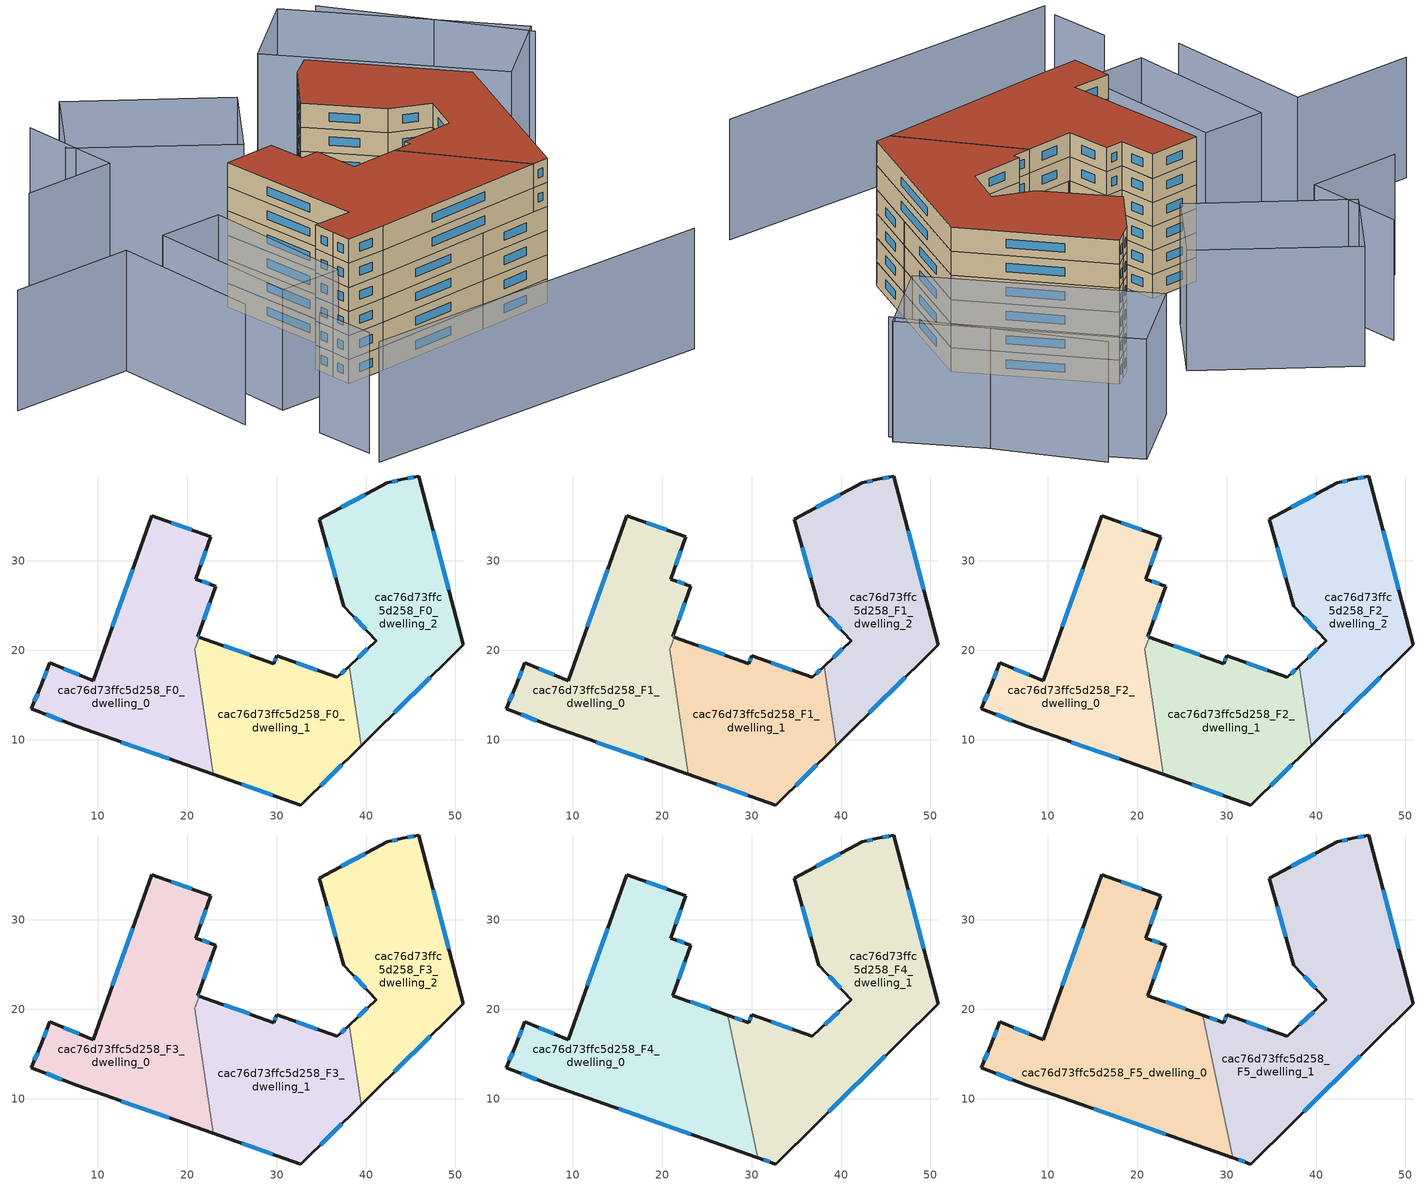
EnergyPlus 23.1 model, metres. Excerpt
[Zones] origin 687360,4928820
cac76d73ffc5d258_F0_dwelling_0
 floor ground (EU_floor_Construction): 22.64,32.68 20.95,27.96 23.19,27.16 21.19,21.54 21.33,21.49 21.35,21.48 20.95,20.41 20.93,20.36 20.93,20.35 20.85,20.14 22.94,6.12 7.65,11.48 2.56,13.47 3.6,15.98 4.65,18.58 9.48,16.62 16.05,35.04 z0
 wall outside (EU_wall_Construction): 21.35,21.48 21.33,21.49 21.19,21.54 23.19,27.16 20.95,27.96 22.64,32.68 16.05,35.04 9.48,16.62 4.65,18.58 3.6,15.98 2.56,13.47 7.65,11.48 22.94,6.12 z0:3
 wall to cac76d73ffc5d258_F0_dwelling_1 (EU_wall_Construction): 20.93,20.35 20.93,20.36 20.95,20.41 21.35,21.48 / 22.94,6.12 20.85,20.14 20.92,20.34 z0:3
 window (EU_Window_Construction): 22.46,27.42 21.68,27.69 / 21.84,23.36 22.54,25.33 / 21.29,21.5 21.24,21.52 / 12.62,9.73 17.97,7.86 / 4.22,12.82 6,12.12 / 3.26,15.16 2.9,14.28 / 4.31,17.73 3.94,16.82 / 7.91,17.25 6.22,17.94 / 13.91,29.04 11.62,22.61 / 20.5,33.45 18.19,34.27 / 21.5,29.49 22.09,31.15 z0.98:2.02
cac76d73ffc5d258_F0_dwelling_1
 floor ground (EU_floor_Construction): 38.12,18.23 39.44,9.34 32.72,2.7 22.94,6.12 20.85,20.14 20.92,20.34 20.93,20.36 20.95,20.41 21.35,21.48 29.7,18.5 30.01,19.37 36.76,16.96 z0
 wall outside (EU_wall_Construction): 38.12,18.23 36.76,16.96 30.01,19.37 29.7,18.5 21.36,21.48 / 22.94,6.12 32.72,2.7 39.44,9.34 z0:3
 wall to cac76d73ffc5d258_F0_dwelling_2 (EU_wall_Construction): 39.44,9.34 38.12,18.23 z0:3
 window (EU_Window_Construction): 37.68,17.82 37.2,17.37 / 34.91,4.86 37.26,7.18 / 26.12,5.01 29.54,3.81 / 26.99,19.47 24.07,20.51 / 29.91,19.09 29.8,18.78 / 34.56,17.74 32.21,18.58 z0.98:2.02
cac76d73ffc5d258_F0_dwelling_2
 floor ground (EU_floor_Construction): 45.91,39.49 50.87,20.63 39.44,9.34 38.12,18.23 41.14,21.07 37.51,24.95 34.74,34.66 42.37,38.74 44.06,39.09 z0
 wall outside (EU_wall_Construction): 39.44,9.34 50.87,20.63 45.91,39.49 44.06,39.09 42.37,38.74 34.74,34.66 37.51,24.95 41.14,21.07 38.12,18.23 z0:3
 window (EU_Window_Construction): 39.89,37.41 37.22,35.98 / 43.51,38.98 42.92,38.85 / 45.31,39.36 44.66,39.22 / 49.26,26.77 47.52,33.35 / 43.16,13.01 47.15,16.96 / 40.16,20.14 39.1,19.15 / 38.69,23.68 39.96,22.33 / 35.64,31.5 36.61,28.1 z0.98:2.02
cac76d73ffc5d258_F1_dwelling_0
 floor to cac76d73ffc5d258_F0_dwelling_0 (EU_floor_Construction): 22.64,32.68 20.95,27.96 23.19,27.16 21.19,21.54 21.33,21.49 21.35,21.48 20.95,20.41 20.93,20.36 20.93,20.35 20.85,20.14 22.94,6.12 7.65,11.48 2.56,13.47 3.6,15.98 4.65,18.58 9.48,16.62 16.05,35.04 z3
 wall outside (EU_wall_Construction): 21.35,21.48 21.33,21.49 21.19,21.54 23.19,27.16 20.95,27.96 22.64,32.68 16.05,35.04 9.48,16.62 4.65,18.58 3.6,15.98 2.56,13.47 7.65,11.48 22.94,6.12 z3:6
 wall to cac76d73ffc5d258_F1_dwelling_1 (EU_wall_Construction): 20.93,20.35 20.93,20.36 20.95,20.41 21.35,21.48 / 22.94,6.12 20.85,20.14 20.92,20.34 z3:6
 window (EU_Window_Construction): 22.46,27.42 21.68,27.69 / 21.84,23.36 22.54,25.33 / 21.29,21.5 21.24,21.52 / 12.62,9.73 17.97,7.86 / 4.22,12.82 6,12.12 / 3.26,15.16 2.9,14.28 / 4.31,17.73 3.94,16.82 / 7.91,17.25 6.22,17.94 / 13.91,29.04 11.62,22.61 / 20.5,33.45 18.19,34.27 / 21.5,29.49 22.09,31.15 z3.98:5.02
cac76d73ffc5d258_F1_dwelling_1
 floor to cac76d73ffc5d258_F0_dwelling_1 (EU_floor_Construction): 38.12,18.23 39.44,9.34 32.72,2.7 22.94,6.12 20.85,20.14 20.92,20.34 20.93,20.36 20.95,20.41 21.35,21.48 29.7,18.5 30.01,19.37 36.76,16.96 z3
 wall outside (EU_wall_Construction): 38.12,18.23 36.76,16.96 30.01,19.37 29.7,18.5 21.36,21.48 / 22.94,6.12 32.72,2.7 39.44,9.34 z3:6
 wall to cac76d73ffc5d258_F1_dwelling_2 (EU_wall_Construction): 39.44,9.34 38.12,18.23 z3:6
 window (EU_Window_Construction): 37.68,17.82 37.2,17.37 / 34.91,4.86 37.26,7.18 / 26.12,5.01 29.54,3.81 / 26.99,19.47 24.07,20.51 / 29.91,19.09 29.8,18.78 / 34.56,17.74 32.21,18.58 z3.98:5.02
cac76d73ffc5d258_F1_dwelling_2
 floor to cac76d73ffc5d258_F0_dwelling_2 (EU_floor_Construction): 45.91,39.49 50.87,20.63 39.44,9.34 38.12,18.23 41.14,21.07 37.51,24.95 34.74,34.66 42.37,38.74 44.06,39.09 z3
 wall outside (EU_wall_Construction): 39.44,9.34 50.87,20.63 45.91,39.49 44.06,39.09 42.37,38.74 34.74,34.66 37.51,24.95 41.14,21.07 38.12,18.23 z3:6
 window (EU_Window_Construction): 39.89,37.41 37.22,35.98 / 43.51,38.98 42.92,38.85 / 45.31,39.36 44.66,39.22 / 49.26,26.77 47.52,33.35 / 43.16,13.01 47.15,16.96 / 40.16,20.14 39.1,19.15 / 38.69,23.68 39.96,22.33 / 35.64,31.5 36.61,28.1 z3.98:5.02
cac76d73ffc5d258_F2_dwelling_0
 floor to cac76d73ffc5d258_F1_dwelling_0 (EU_floor_Construction): 22.64,32.68 20.95,27.96 23.19,27.16 21.19,21.54 21.33,21.49 21.35,21.48 20.95,20.41 20.93,20.36 20.93,20.35 20.85,20.14 22.94,6.12 7.65,11.48 2.56,13.47 3.6,15.98 4.65,18.58 9.48,16.62 16.05,35.04 z6
 wall outside (EU_wall_Construction): 21.35,21.48 21.33,21.49 21.19,21.54 23.19,27.16 20.95,27.96 22.64,32.68 16.05,35.04 9.48,16.62 4.65,18.58 3.6,15.98 2.56,13.47 7.65,11.48 22.94,6.12 z6:9
 wall to cac76d73ffc5d258_F2_dwelling_1 (EU_wall_Construction): 20.93,20.35 20.93,20.36 20.95,20.41 21.35,21.48 / 22.94,6.12 20.85,20.14 20.92,20.34 z6:9
 window (EU_Window_Construction): 22.46,27.42 21.68,27.69 / 21.84,23.36 22.54,25.33 / 21.29,21.5 21.24,21.52 / 12.62,9.73 17.97,7.86 / 4.22,12.82 6,12.12 / 3.26,15.16 2.9,14.28 / 4.31,17.73 3.94,16.82 / 7.91,17.25 6.22,17.94 / 13.91,29.04 11.62,22.61 / 20.5,33.45 18.19,34.27 / 21.5,29.49 22.09,31.15 z6.98:8.02
cac76d73ffc5d258_F2_dwelling_1
 floor to cac76d73ffc5d258_F1_dwelling_1 (EU_floor_Construction): 38.12,18.23 39.44,9.34 32.72,2.7 22.94,6.12 20.85,20.14 20.92,20.34 20.93,20.36 20.95,20.41 21.35,21.48 29.7,18.5 30.01,19.37 36.76,16.96 z6
 wall outside (EU_wall_Construction): 38.12,18.23 36.76,16.96 30.01,19.37 29.7,18.5 21.36,21.48 / 22.94,6.12 32.72,2.7 39.44,9.34 z6:9
 wall to cac76d73ffc5d258_F2_dwelling_2 (EU_wall_Construction): 39.44,9.34 38.12,18.23 z6:9
 window (EU_Window_Construction): 37.68,17.82 37.2,17.37 / 34.91,4.86 37.26,7.18 / 26.12,5.01 29.54,3.81 / 26.99,19.47 24.07,20.51 / 29.91,19.09 29.8,18.78 / 34.56,17.74 32.21,18.58 z6.98:8.02
cac76d73ffc5d258_F2_dwelling_2
 floor to cac76d73ffc5d258_F1_dwelling_2 (EU_floor_Construction): 45.91,39.49 50.87,20.63 39.44,9.34 38.12,18.23 41.14,21.07 37.51,24.95 34.74,34.66 42.37,38.74 44.06,39.09 z6
 wall outside (EU_wall_Construction): 39.44,9.34 50.87,20.63 45.91,39.49 44.06,39.09 42.37,38.74 34.74,34.66 37.51,24.95 41.14,21.07 38.12,18.23 z6:9
 window (EU_Window_Construction): 39.89,37.41 37.22,35.98 / 43.51,38.98 42.92,38.85 / 45.31,39.36 44.66,39.22 / 49.26,26.77 47.52,33.35 / 43.16,13.01 47.15,16.96 / 40.16,20.14 39.1,19.15 / 38.69,23.68 39.96,22.33 / 35.64,31.5 36.61,28.1 z6.98:8.02
cac76d73ffc5d258_F3_dwelling_0
 floor to cac76d73ffc5d258_F2_dwelling_0 (EU_floor_Construction): 22.64,32.68 20.95,27.96 23.19,27.16 21.19,21.54 21.33,21.49 21.35,21.48 20.95,20.41 20.93,20.36 20.93,20.35 20.85,20.14 22.94,6.12 7.65,11.48 2.56,13.47 3.6,15.98 4.65,18.58 9.48,16.62 16.05,35.04 z9
 wall outside (EU_wall_Construction): 21.35,21.48 21.33,21.49 21.19,21.54 23.19,27.16 20.95,27.96 22.64,32.68 16.05,35.04 9.48,16.62 4.65,18.58 3.6,15.98 2.56,13.47 7.65,11.48 22.94,6.12 z9:12
 wall to cac76d73ffc5d258_F3_dwelling_1 (EU_wall_Construction): 20.93,20.35 20.93,20.36 20.95,20.41 21.35,21.48 / 22.94,6.12 20.85,20.14 20.92,20.34 z9:12
 window (EU_Window_Construction): 22.46,27.42 21.68,27.69 / 21.84,23.36 22.54,25.33 / 21.29,21.5 21.24,21.52 / 12.62,9.73 17.97,7.86 / 4.22,12.82 6,12.12 / 3.26,15.16 2.9,14.28 / 4.31,17.73 3.94,16.82 / 7.91,17.25 6.22,17.94 / 13.91,29.04 11.62,22.61 / 20.5,33.45 18.19,34.27 / 21.5,29.49 22.09,31.15 z9.98:11.02
cac76d73ffc5d258_F3_dwelling_1
 floor to cac76d73ffc5d258_F2_dwelling_1 (EU_floor_Construction): 38.12,18.23 39.44,9.34 32.72,2.7 22.94,6.12 20.85,20.14 20.92,20.34 20.93,20.36 20.95,20.41 21.35,21.48 29.7,18.5 30.01,19.37 36.76,16.96 z9
 wall outside (EU_wall_Construction): 38.12,18.23 36.76,16.96 30.01,19.37 29.7,18.5 21.36,21.48 / 22.94,6.12 32.72,2.7 39.44,9.34 z9:12
 wall to cac76d73ffc5d258_F3_dwelling_2 (EU_wall_Construction): 39.44,9.34 38.12,18.23 z9:12
 window (EU_Window_Construction): 37.68,17.82 37.2,17.37 / 34.91,4.86 37.26,7.18 / 26.12,5.01 29.54,3.81 / 26.99,19.47 24.07,20.51 / 29.91,19.09 29.8,18.78 / 34.56,17.74 32.21,18.58 z9.98:11.02
cac76d73ffc5d258_F3_dwelling_2
 floor to cac76d73ffc5d258_F2_dwelling_2 (EU_floor_Construction): 45.91,39.49 50.87,20.63 39.44,9.34 38.12,18.23 41.14,21.07 37.51,24.95 34.74,34.66 42.37,38.74 44.06,39.09 z9
 wall outside (EU_wall_Construction): 39.44,9.34 50.87,20.63 45.91,39.49 44.06,39.09 42.37,38.74 34.74,34.66 37.51,24.95 41.14,21.07 38.12,18.23 z9:12
 window (EU_Window_Construction): 39.89,37.41 37.22,35.98 / 43.51,38.98 42.92,38.85 / 45.31,39.36 44.66,39.22 / 49.26,26.77 47.52,33.35 / 43.16,13.01 47.15,16.96 / 40.16,20.14 39.1,19.15 / 38.69,23.68 39.96,22.33 / 35.64,31.5 36.61,28.1 z9.98:11.02
cac76d73ffc5d258_F4_dwelling_0
 floor to cac76d73ffc5d258_F3_dwelling_0 (EU_floor_Construction): 22.64,32.68 20.95,27.96 23.19,27.16 21.19,21.54 21.35,21.48 20.95,20.41 20.93,20.36 20.93,20.35 20.85,20.14 22.94,6.12 7.65,11.48 2.56,13.47 3.6,15.98 4.65,18.58 9.48,16.62 16.05,35.04 z12
 floor to cac76d73ffc5d258_F3_dwelling_1 (EU_floor_Construction): 27.35,19.34 30.67,3.41 22.94,6.12 20.85,20.14 20.93,20.35 20.93,20.36 20.95,20.41 21.36,21.48 z12
 wall outside (EU_wall_Construction): 27.35,19.34 21.19,21.54 23.19,27.16 20.95,27.96 22.64,32.68 16.05,35.04 9.48,16.62 4.65,18.58 3.6,15.98 2.56,13.47 7.65,11.48 30.67,3.41 z12:15
 wall to cac76d73ffc5d258_F4_dwelling_1 (EU_wall_Construction): 30.67,3.41 27.35,19.34 z12:15
 window (EU_Window_Construction): 21.5,29.49 22.09,31.15 / 22.46,27.42 21.68,27.69 / 21.84,23.36 22.54,25.33 / 25.35,20.05 23.19,20.82 / 15.14,8.85 23.19,6.04 / 4.22,12.82 6,12.12 / 3.26,15.16 2.9,14.28 / 4.31,17.73 3.94,16.82 / 7.91,17.25 6.22,17.94 / 13.91,29.04 11.62,22.61 / 20.5,33.45 18.19,34.27 z12.98:14.02
cac76d73ffc5d258_F4_dwelling_1
 floor to cac76d73ffc5d258_F3_dwelling_1 (EU_floor_Construction): 38.12,18.23 39.44,9.34 32.72,2.7 30.67,3.41 27.35,19.34 29.7,18.5 30.01,19.37 36.76,16.96 z12
 floor to cac76d73ffc5d258_F3_dwelling_2 (EU_floor_Construction): 45.91,39.49 50.87,20.63 39.44,9.34 38.12,18.23 41.14,21.07 37.51,24.95 34.74,34.66 42.37,38.74 44.06,39.09 z12
 wall outside (EU_wall_Construction): 30.67,3.41 32.72,2.7 50.87,20.63 45.91,39.49 44.06,39.09 42.37,38.74 34.74,34.66 37.51,24.95 41.14,21.07 36.76,16.96 30.01,19.37 29.7,18.5 27.35,19.34 z12:15
 window (EU_Window_Construction): 39.72,19.73 38.18,18.29 / 38.69,23.68 39.96,22.33 / 35.64,31.5 36.61,28.1 / 39.89,37.41 37.22,35.98 / 43.51,38.98 42.92,38.85 / 45.31,39.36 44.66,39.22 / 49.26,26.77 47.52,33.35 / 38.62,8.53 44.97,14.8 / 31.34,3.18 32.05,2.93 / 28.94,18.78 28.12,19.07 / 29.91,19.09 29.8,18.78 / 34.56,17.74 32.21,18.58 z12.98:14.02
cac76d73ffc5d258_F5_dwelling_0
 floor to cac76d73ffc5d258_F4_dwelling_0 (EU_floor_Construction): 22.64,32.68 20.95,27.96 23.19,27.16 21.19,21.54 27.35,19.34 30.67,3.41 7.65,11.48 2.56,13.47 3.6,15.98 4.65,18.58 9.48,16.62 16.05,35.04 z15
 wall outside (EU_wall_Construction): 27.35,19.34 21.19,21.54 23.19,27.16 20.95,27.96 22.64,32.68 16.05,35.04 9.48,16.62 4.65,18.58 3.6,15.98 2.56,13.47 7.65,11.48 30.67,3.41 z15:18
 wall to cac76d73ffc5d258_F5_dwelling_1 (EU_wall_Construction): 30.67,3.41 27.35,19.34 z15:18
 window (EU_Window_Construction): 21.5,29.49 22.09,31.15 / 22.46,27.42 21.68,27.69 / 21.84,23.36 22.54,25.33 / 25.35,20.05 23.19,20.82 / 15.14,8.85 23.19,6.04 / 4.22,12.82 6,12.12 / 3.26,15.16 2.9,14.28 / 4.31,17.73 3.94,16.82 / 7.91,17.25 6.22,17.94 / 13.91,29.04 11.62,22.61 / 20.5,33.45 18.19,34.27 z15.98:17.02
 roof outside (EU_roof_Construction): 30.67,3.41 27.35,19.34 21.19,21.54 23.19,27.16 20.95,27.96 22.64,32.68 16.05,35.04 9.48,16.62 4.65,18.58 3.6,15.98 2.56,13.47 7.65,11.48 z18
cac76d73ffc5d258_F5_dwelling_1
 floor to cac76d73ffc5d258_F4_dwelling_1 (EU_floor_Construction): 45.91,39.49 50.87,20.63 32.72,2.7 30.67,3.41 27.35,19.34 29.7,18.5 30.01,19.37 36.76,16.96 41.14,21.07 37.51,24.95 34.74,34.66 42.37,38.74 44.06,39.09 z15
 wall outside (EU_wall_Construction): 30.67,3.41 32.72,2.7 50.87,20.63 45.91,39.49 44.06,39.09 42.37,38.74 34.74,34.66 37.51,24.95 41.14,21.07 36.76,16.96 30.01,19.37 29.7,18.5 27.35,19.34 z15:18
 window (EU_Window_Construction): 39.72,19.73 38.18,18.29 / 38.69,23.68 39.96,22.33 / 35.64,31.5 36.61,28.1 / 39.89,37.41 37.22,35.98 / 43.51,38.98 42.92,38.85 / 45.31,39.36 44.66,39.22 / 49.26,26.77 47.52,33.35 / 38.62,8.53 44.97,14.8 / 31.34,3.18 32.05,2.93 / 28.94,18.78 28.12,19.07 / 29.91,19.09 29.8,18.78 / 34.56,17.74 32.21,18.58 z15.98:17.02
 roof outside (EU_roof_Construction): 50.87,20.63 45.91,39.49 44.06,39.09 42.37,38.74 34.74,34.66 37.51,24.95 41.14,21.07 36.76,16.96 30.01,19.37 29.7,18.5 27.35,19.34 30.67,3.41 32.72,2.7 z18
shading: -15.73,0.94 28.23,-17.97 / -20.3,44.35 -4.96,37.92 / -4.96,37.92 -12.79,19.24 / 70.39,21.97 66.09,47.57 / -11.17,10.61 -13.97,3.06 / 21.38,62.44 16.32,50.02 / 16.32,50.02 4.8,54.72 / 0.7,35.97 8.5,32.67 / 8.5,32.67 0.52,13.81 / 0.52,13.81 -7.28,17.11 / -7.28,17.11 0.7,35.97 / 63.56,51.27 71.4,22.98 / 71.4,22.98 59,19.54 / 59,19.54 51.16,47.83 / 51.16,47.83 63.56,51.27 / 29.42,62.58 39.13,44.75 / 39.13,44.75 27.66,38.5 / 27.66,38.5 17.95,56.33 / 17.95,56.33 29.42,62.58 z0:15
[Building]
EU S2 Campaign: North Axis=0; Terrain=City; Solar Distribution=FullExterior
[Site:Location]
Bologna: Latitude=44.5; Longitude=11.25; Time Zone=1; Elevation=37
[SizingPeriod:WeatherFileDays]
AnnualSizingPeriod: Begin Month=1; Begin Day of Month=1; End Month=12; End Day of Month=31; Day of Week for Start Day=Monday; Use Weather File Daylight Saving Period=No; Use Weather File Rain and Snow Indicators=No
[MATERIAL]
EU_InternalMass_Material: Roughness=MediumRough; Thickness=0.1; Conductivity=1; Density=1800; Specific Heat=900; Thermal Absorptance=0.9; Solar Absorptance=0.7; Visible Absorptance=0.7
[MATERIAL:NOMASS] Roughness=MediumRough; Thermal Absorptance=0.9; Solar Absorptance=0.7; Visible Absorptance=0.7
Name | Thermal Resistance
EU_wall_NoMass | 0.905828
EU_roof_NoMass | 0.37593
EU_floor_NoMass | 0.67114
[WINDOWMATERIAL:SIMPLEGLAZINGSYSTEM]
EU_Window_SimpleGlazing: UFactor=4.52486; Solar Heat Gain Coefficient=0.85; Visible Transmittance=0.85
[CONSTRUCTION]
EU_wall_Construction: EU_wall_NoMass
EU_roof_Construction: EU_roof_NoMass
EU_floor_Construction: EU_floor_NoMass
EU_InternalMass_Construction: EU_InternalMass_Material
EU_Window_Construction: EU_Window_SimpleGlazing
[ZONE] Type=1; Multiplier=1; Ceiling Height=autocalculate; Floor Area=autocalculate; Part of Total Floor Area=Yes
Name | Volume
cac76d73ffc5d258_F0_dwelling_0; cac76d73ffc5d258_F1_dwelling_0; cac76d73ffc5d258_F2_dwelling_0; cac76d73ffc5d258_F3_dwelling_0 | 886.508
cac76d73ffc5d258_F4_dwelling_0; cac76d73ffc5d258_F5_dwelling_0 | 1205.63
cac76d73ffc5d258_F0_dwelling_1; cac76d73ffc5d258_F1_dwelling_1; cac76d73ffc5d258_F2_dwelling_1; cac76d73ffc5d258_F3_dwelling_1 | 710.802
cac76d73ffc5d258_F4_dwelling_1; cac76d73ffc5d258_F5_dwelling_1 | 1205.6
cac76d73ffc5d258_F0_dwelling_2; cac76d73ffc5d258_F1_dwelling_2; cac76d73ffc5d258_F2_dwelling_2; cac76d73ffc5d258_F3_dwelling_2 | 813.947
[INTERNALMASS] Construction=EU_InternalMass_Construction
Name | Zone or ZoneList | Surface Area
cac76d73ffc5d258_F0_dwelling_0_EU_InternalMass | cac76d73ffc5d258_F0_dwelling_0 | 295.502
cac76d73ffc5d258_F0_dwelling_1_EU_InternalMass | cac76d73ffc5d258_F0_dwelling_1 | 236.933
cac76d73ffc5d258_F0_dwelling_2_EU_InternalMass | cac76d73ffc5d258_F0_dwelling_2 | 271.313
cac76d73ffc5d258_F1_dwelling_0_EU_InternalMass | cac76d73ffc5d258_F1_dwelling_0 | 295.502
cac76d73ffc5d258_F1_dwelling_1_EU_InternalMass | cac76d73ffc5d258_F1_dwelling_1 | 236.933
cac76d73ffc5d258_F1_dwelling_2_EU_InternalMass | cac76d73ffc5d258_F1_dwelling_2 | 271.313
cac76d73ffc5d258_F2_dwelling_0_EU_InternalMass | cac76d73ffc5d258_F2_dwelling_0 | 295.502
cac76d73ffc5d258_F2_dwelling_1_EU_InternalMass | cac76d73ffc5d258_F2_dwelling_1 | 236.933
cac76d73ffc5d258_F2_dwelling_2_EU_InternalMass | cac76d73ffc5d258_F2_dwelling_2 | 271.313
cac76d73ffc5d258_F3_dwelling_0_EU_InternalMass | cac76d73ffc5d258_F3_dwelling_0 | 295.502
cac76d73ffc5d258_F3_dwelling_1_EU_InternalMass | cac76d73ffc5d258_F3_dwelling_1 | 236.933
cac76d73ffc5d258_F3_dwelling_2_EU_InternalMass | cac76d73ffc5d258_F3_dwelling_2 | 271.313
cac76d73ffc5d258_F4_dwelling_0_EU_InternalMass | cac76d73ffc5d258_F4_dwelling_0 | 401.877
cac76d73ffc5d258_F4_dwelling_1_EU_InternalMass | cac76d73ffc5d258_F4_dwelling_1 | 401.868
cac76d73ffc5d258_F5_dwelling_0_EU_InternalMass | cac76d73ffc5d258_F5_dwelling_0 | 401.877
cac76d73ffc5d258_F5_dwelling_1_EU_InternalMass | cac76d73ffc5d258_F5_dwelling_1 | 401.868
[OTHEREQUIPMENT] Fuel Type=Electricity; Design Level Calculation Method=Watts/Area; Power per Zone Floor Area=1; Fraction Latent=0; Fraction Radiant=0; Fraction Lost=0; Carbon Dioxide Generation Rate=0; EndUse Subcategory=EU_Step8_InternalGains
Name | Zone or ZoneList or Space or SpaceList | Schedule
EU_Step8_InternalGain_cac76d73ffc5d258_F0_dwelling_0_f000 | cac76d73ffc5d258_F0_dwelling_0 | EU_Step8_GainSchedule_cac76d73ffc5d258_F0_dwelling_0_f000
EU_Step8_InternalGain_cac76d73ffc5d258_F0_dwelling_1_f000 | cac76d73ffc5d258_F0_dwelling_1 | EU_Step8_GainSchedule_cac76d73ffc5d258_F0_dwelling_1_f000
EU_Step8_InternalGain_cac76d73ffc5d258_F0_dwelling_2_f000 | cac76d73ffc5d258_F0_dwelling_2 | EU_Step8_GainSchedule_cac76d73ffc5d258_F0_dwelling_2_f000
EU_Step8_InternalGain_cac76d73ffc5d258_F1_dwelling_0_f000 | cac76d73ffc5d258_F1_dwelling_0 | EU_Step8_GainSchedule_cac76d73ffc5d258_F1_dwelling_0_f000
EU_Step8_InternalGain_cac76d73ffc5d258_F1_dwelling_1_f000 | cac76d73ffc5d258_F1_dwelling_1 | EU_Step8_GainSchedule_cac76d73ffc5d258_F1_dwelling_1_f000
EU_Step8_InternalGain_cac76d73ffc5d258_F1_dwelling_2_f000 | cac76d73ffc5d258_F1_dwelling_2 | EU_Step8_GainSchedule_cac76d73ffc5d258_F1_dwelling_2_f000
EU_Step8_InternalGain_cac76d73ffc5d258_F2_dwelling_0_f000 | cac76d73ffc5d258_F2_dwelling_0 | EU_Step8_GainSchedule_cac76d73ffc5d258_F2_dwelling_0_f000
EU_Step8_InternalGain_cac76d73ffc5d258_F2_dwelling_1_f000 | cac76d73ffc5d258_F2_dwelling_1 | EU_Step8_GainSchedule_cac76d73ffc5d258_F2_dwelling_1_f000
EU_Step8_InternalGain_cac76d73ffc5d258_F2_dwelling_2_f000 | cac76d73ffc5d258_F2_dwelling_2 | EU_Step8_GainSchedule_cac76d73ffc5d258_F2_dwelling_2_f000
EU_Step8_InternalGain_cac76d73ffc5d258_F3_dwelling_0_f000 | cac76d73ffc5d258_F3_dwelling_0 | EU_Step8_GainSchedule_cac76d73ffc5d258_F3_dwelling_0_f000
EU_Step8_InternalGain_cac76d73ffc5d258_F3_dwelling_1_f000 | cac76d73ffc5d258_F3_dwelling_1 | EU_Step8_GainSchedule_cac76d73ffc5d258_F3_dwelling_1_f000
EU_Step8_InternalGain_cac76d73ffc5d258_F3_dwelling_2_f000 | cac76d73ffc5d258_F3_dwelling_2 | EU_Step8_GainSchedule_cac76d73ffc5d258_F3_dwelling_2_f000
EU_Step8_InternalGain_cac76d73ffc5d258_F4_dwelling_0_f000 | cac76d73ffc5d258_F4_dwelling_0 | EU_Step8_GainSchedule_cac76d73ffc5d258_F4_dwelling_0_f000
EU_Step8_InternalGain_cac76d73ffc5d258_F4_dwelling_1_f000 | cac76d73ffc5d258_F4_dwelling_1 | EU_Step8_GainSchedule_cac76d73ffc5d258_F4_dwelling_1_f000
EU_Step8_InternalGain_cac76d73ffc5d258_F5_dwelling_0_f000 | cac76d73ffc5d258_F5_dwelling_0 | EU_Step8_GainSchedule_cac76d73ffc5d258_F5_dwelling_0_f000
EU_Step8_InternalGain_cac76d73ffc5d258_F5_dwelling_1_f000 | cac76d73ffc5d258_F5_dwelling_1 | EU_Step8_GainSchedule_cac76d73ffc5d258_F5_dwelling_1_f000
[ZONEVENTILATION:DESIGNFLOWRATE] Schedule=EU_AlwaysOn; Design Flow Rate Calculation Method=AirChanges/Hour; Air Changes per Hour=0.73129; Ventilation Type=Natural; Fan Pressure Rise=0; Fan Total Efficiency=1; Constant Term Coefficient=1; Temperature Term Coefficient=0; Velocity Term Coefficient=0; Velocity Squared Term Coefficient=0; Minimum Indoor Temperature=-100; Maximum Indoor Temperature=100; Delta Temperature=-100; Minimum Outdoor Temperature=-100; Maximum Outdoor Temperature=100; Maximum Wind Speed=40
Name | Zone or ZoneList or Space or SpaceList
EU_ConstantAir_cac76d73ffc5d258_F0_dwelling_0 | cac76d73ffc5d258_F0_dwelling_0
EU_ConstantAir_cac76d73ffc5d258_F0_dwelling_1 | cac76d73ffc5d258_F0_dwelling_1
EU_ConstantAir_cac76d73ffc5d258_F0_dwelling_2 | cac76d73ffc5d258_F0_dwelling_2
EU_ConstantAir_cac76d73ffc5d258_F1_dwelling_0 | cac76d73ffc5d258_F1_dwelling_0
EU_ConstantAir_cac76d73ffc5d258_F1_dwelling_1 | cac76d73ffc5d258_F1_dwelling_1
EU_ConstantAir_cac76d73ffc5d258_F1_dwelling_2 | cac76d73ffc5d258_F1_dwelling_2
EU_ConstantAir_cac76d73ffc5d258_F2_dwelling_0 | cac76d73ffc5d258_F2_dwelling_0
EU_ConstantAir_cac76d73ffc5d258_F2_dwelling_1 | cac76d73ffc5d258_F2_dwelling_1
EU_ConstantAir_cac76d73ffc5d258_F2_dwelling_2 | cac76d73ffc5d258_F2_dwelling_2
EU_ConstantAir_cac76d73ffc5d258_F3_dwelling_0 | cac76d73ffc5d258_F3_dwelling_0
EU_ConstantAir_cac76d73ffc5d258_F3_dwelling_1 | cac76d73ffc5d258_F3_dwelling_1
EU_ConstantAir_cac76d73ffc5d258_F3_dwelling_2 | cac76d73ffc5d258_F3_dwelling_2
EU_ConstantAir_cac76d73ffc5d258_F4_dwelling_0 | cac76d73ffc5d258_F4_dwelling_0
EU_ConstantAir_cac76d73ffc5d258_F4_dwelling_1 | cac76d73ffc5d258_F4_dwelling_1
EU_ConstantAir_cac76d73ffc5d258_F5_dwelling_0 | cac76d73ffc5d258_F5_dwelling_0
EU_ConstantAir_cac76d73ffc5d258_F5_dwelling_1 | cac76d73ffc5d258_F5_dwelling_1
[HVACTEMPLATE:THERMOSTAT] Constant Heating Setpoint=20; Constant Cooling Setpoint=50
EU_HeatOnly_cac76d73ffc5d258_F0_dwelling_0; EU_HeatOnly_cac76d73ffc5d258_F0_dwelling_1; EU_HeatOnly_cac76d73ffc5d258_F0_dwelling_2; EU_HeatOnly_cac76d73ffc5d258_F1_dwelling_0; EU_HeatOnly_cac76d73ffc5d258_F1_dwelling_1; EU_HeatOnly_cac76d73ffc5d258_F1_dwelling_2; EU_HeatOnly_cac76d73ffc5d258_F2_dwelling_0; EU_HeatOnly_cac76d73ffc5d258_F2_dwelling_1; EU_HeatOnly_cac76d73ffc5d258_F2_dwelling_2; EU_HeatOnly_cac76d73ffc5d258_F3_dwelling_0; EU_HeatOnly_cac76d73ffc5d258_F3_dwelling_1; EU_HeatOnly_cac76d73ffc5d258_F3_dwelling_2; EU_HeatOnly_cac76d73ffc5d258_F4_dwelling_0; EU_HeatOnly_cac76d73ffc5d258_F4_dwelling_1; EU_HeatOnly_cac76d73ffc5d258_F5_dwelling_0; EU_HeatOnly_cac76d73ffc5d258_F5_dwelling_1
[HVACTEMPLATE:ZONE:IDEALLOADSAIRSYSTEM] System Availability Schedule=EU_AlwaysOn; Maximum Heating Supply Air Temperature=50; Minimum Cooling Supply Air Temperature=13; Maximum Heating Supply Air Humidity Ratio=0.0156; Minimum Cooling Supply Air Humidity Ratio=0.0077; Heating Limit=NoLimit; Cooling Limit=NoLimit; Heating Availability Schedule=EU_AlwaysOn; Cooling Availability Schedule=EU_CoolingOff; Dehumidification Control Type=ConstantSensibleHeatRatio; Cooling Sensible Heat Ratio=0.7; Dehumidification Setpoint=60; Humidification Control Type=None; Humidification Setpoint=30; Outdoor Air Method=None; Outdoor Air Flow Rate per Person=0.00944; Outdoor Air Flow Rate per Zone Floor Area=0; Outdoor Air Flow Rate per Zone=0; Demand Controlled Ventilation Type=None; Outdoor Air Economizer Type=NoEconomizer; Heat Recovery Type=None; Sensible Heat Recovery Effectiveness=0.7; Latent Heat Recovery Effectiveness=0.65
Name | Template Thermostat
cac76d73ffc5d258_F0_dwelling_0 | EU_HeatOnly_cac76d73ffc5d258_F0_dwelling_0
cac76d73ffc5d258_F0_dwelling_1 | EU_HeatOnly_cac76d73ffc5d258_F0_dwelling_1
cac76d73ffc5d258_F0_dwelling_2 | EU_HeatOnly_cac76d73ffc5d258_F0_dwelling_2
cac76d73ffc5d258_F1_dwelling_0 | EU_HeatOnly_cac76d73ffc5d258_F1_dwelling_0
cac76d73ffc5d258_F1_dwelling_1 | EU_HeatOnly_cac76d73ffc5d258_F1_dwelling_1
cac76d73ffc5d258_F1_dwelling_2 | EU_HeatOnly_cac76d73ffc5d258_F1_dwelling_2
cac76d73ffc5d258_F2_dwelling_0 | EU_HeatOnly_cac76d73ffc5d258_F2_dwelling_0
cac76d73ffc5d258_F2_dwelling_1 | EU_HeatOnly_cac76d73ffc5d258_F2_dwelling_1
cac76d73ffc5d258_F2_dwelling_2 | EU_HeatOnly_cac76d73ffc5d258_F2_dwelling_2
cac76d73ffc5d258_F3_dwelling_0 | EU_HeatOnly_cac76d73ffc5d258_F3_dwelling_0
cac76d73ffc5d258_F3_dwelling_1 | EU_HeatOnly_cac76d73ffc5d258_F3_dwelling_1
cac76d73ffc5d258_F3_dwelling_2 | EU_HeatOnly_cac76d73ffc5d258_F3_dwelling_2
cac76d73ffc5d258_F4_dwelling_0 | EU_HeatOnly_cac76d73ffc5d258_F4_dwelling_0
cac76d73ffc5d258_F4_dwelling_1 | EU_HeatOnly_cac76d73ffc5d258_F4_dwelling_1
cac76d73ffc5d258_F5_dwelling_0 | EU_HeatOnly_cac76d73ffc5d258_F5_dwelling_0
cac76d73ffc5d258_F5_dwelling_1 | EU_HeatOnly_cac76d73ffc5d258_F5_dwelling_1
[SIZING:ZONE] Zone Cooling Design Supply Air Temperature Input Method=SupplyAirTemperature; Zone Cooling Design Supply Air Temperature=13; Zone Heating Design Supply Air Temperature Input Method=SupplyAirTemperature; Zone Heating Design Supply Air Temperature=50; Zone Cooling Design Supply Air Humidity Ratio=0.008; Zone Heating Design Supply Air Humidity Ratio=0.008; Cooling Design Air Flow Method=DesignDay; Cooling Design Air Flow Rate=0; Cooling Minimum Air Flow per Zone Floor Area=0.000762; Cooling Minimum Air Flow=0; Cooling Minimum Air Flow Fraction=0.2; Heating Design Air Flow Method=DesignDay; Heating Design Air Flow Rate=0; Heating Maximum Air Flow per Zone Floor Area=0.002032; Heating Maximum Air Flow=0.141576; Heating Maximum Air Flow Fraction=0.3; Account for Dedicated Outdoor Air System=No; Dedicated Outdoor Air System Control Strategy=NeutralSupplyAir; Dedicated Outdoor Air Low Setpoint Temperature for Design=autosize; Dedicated Outdoor Air High Setpoint Temperature for Design=autosize; Zone Load Sizing Method=Sensible Load Only No Latent Load; Zone Latent Cooling Design Supply Air Humidity Ratio Input Method=HumidityRatioDifference; Zone Cooling Design Supply Air Humidity Ratio Difference=0.005; Zone Latent Heating Design Supply Air Humidity Ratio Input Method=HumidityRatioDifference; Zone Humidification Design Supply Air Humidity Ratio Difference=0.005
cac76d73ffc5d258_F0_dwelling_0; cac76d73ffc5d258_F0_dwelling_1; cac76d73ffc5d258_F0_dwelling_2; cac76d73ffc5d258_F1_dwelling_0; cac76d73ffc5d258_F1_dwelling_1; cac76d73ffc5d258_F1_dwelling_2; cac76d73ffc5d258_F2_dwelling_0; cac76d73ffc5d258_F2_dwelling_1; cac76d73ffc5d258_F2_dwelling_2; cac76d73ffc5d258_F3_dwelling_0; cac76d73ffc5d258_F3_dwelling_1; cac76d73ffc5d258_F3_dwelling_2; cac76d73ffc5d258_F4_dwelling_0; cac76d73ffc5d258_F4_dwelling_1; cac76d73ffc5d258_F5_dwelling_0; cac76d73ffc5d258_F5_dwelling_1
[SCHEDULE:CONSTANT]
Name | Hourly Value
EU_AlwaysOn | 1
EU_CoolingOff | 0
[SCHEDULE:FILE] Column Number=1; Rows to Skip at Top=0; Number of Hours of Data=8760; Column Separator=Comma; Interpolate to Timestep=No; Minutes per Item=60; Adjust Schedule for Daylight Savings=Yes
Name | File
EU_Step8_GainSchedule_cac76d73ffc5d258_F0_dwelling_0_f000 | ../../schedules/cac76d73ffc5d258/cac76d73ffc5d258_F0_dwelling_0_f000_gain.csv
EU_Step8_GainSchedule_cac76d73ffc5d258_F0_dwelling_1_f000 | ../../schedules/cac76d73ffc5d258/cac76d73ffc5d258_F0_dwelling_1_f000_gain.csv
EU_Step8_GainSchedule_cac76d73ffc5d258_F0_dwelling_2_f000 | ../../schedules/cac76d73ffc5d258/cac76d73ffc5d258_F0_dwelling_2_f000_gain.csv
EU_Step8_GainSchedule_cac76d73ffc5d258_F1_dwelling_0_f000 | ../../schedules/cac76d73ffc5d258/cac76d73ffc5d258_F1_dwelling_0_f000_gain.csv
EU_Step8_GainSchedule_cac76d73ffc5d258_F1_dwelling_1_f000 | ../../schedules/cac76d73ffc5d258/cac76d73ffc5d258_F1_dwelling_1_f000_gain.csv
EU_Step8_GainSchedule_cac76d73ffc5d258_F1_dwelling_2_f000 | ../../schedules/cac76d73ffc5d258/cac76d73ffc5d258_F1_dwelling_2_f000_gain.csv
EU_Step8_GainSchedule_cac76d73ffc5d258_F2_dwelling_0_f000 | ../../schedules/cac76d73ffc5d258/cac76d73ffc5d258_F2_dwelling_0_f000_gain.csv
EU_Step8_GainSchedule_cac76d73ffc5d258_F2_dwelling_1_f000 | ../../schedules/cac76d73ffc5d258/cac76d73ffc5d258_F2_dwelling_1_f000_gain.csv
EU_Step8_GainSchedule_cac76d73ffc5d258_F2_dwelling_2_f000 | ../../schedules/cac76d73ffc5d258/cac76d73ffc5d258_F2_dwelling_2_f000_gain.csv
EU_Step8_GainSchedule_cac76d73ffc5d258_F3_dwelling_0_f000 | ../../schedules/cac76d73ffc5d258/cac76d73ffc5d258_F3_dwelling_0_f000_gain.csv
EU_Step8_GainSchedule_cac76d73ffc5d258_F3_dwelling_1_f000 | ../../schedules/cac76d73ffc5d258/cac76d73ffc5d258_F3_dwelling_1_f000_gain.csv
EU_Step8_GainSchedule_cac76d73ffc5d258_F3_dwelling_2_f000 | ../../schedules/cac76d73ffc5d258/cac76d73ffc5d258_F3_dwelling_2_f000_gain.csv
EU_Step8_GainSchedule_cac76d73ffc5d258_F4_dwelling_0_f000 | ../../schedules/cac76d73ffc5d258/cac76d73ffc5d258_F4_dwelling_0_f000_gain.csv
EU_Step8_GainSchedule_cac76d73ffc5d258_F4_dwelling_1_f000 | ../../schedules/cac76d73ffc5d258/cac76d73ffc5d258_F4_dwelling_1_f000_gain.csv
EU_Step8_GainSchedule_cac76d73ffc5d258_F5_dwelling_0_f000 | ../../schedules/cac76d73ffc5d258/cac76d73ffc5d258_F5_dwelling_0_f000_gain.csv
EU_Step8_GainSchedule_cac76d73ffc5d258_F5_dwelling_1_f000 | ../../schedules/cac76d73ffc5d258/cac76d73ffc5d258_F5_dwelling_1_f000_gain.csv
